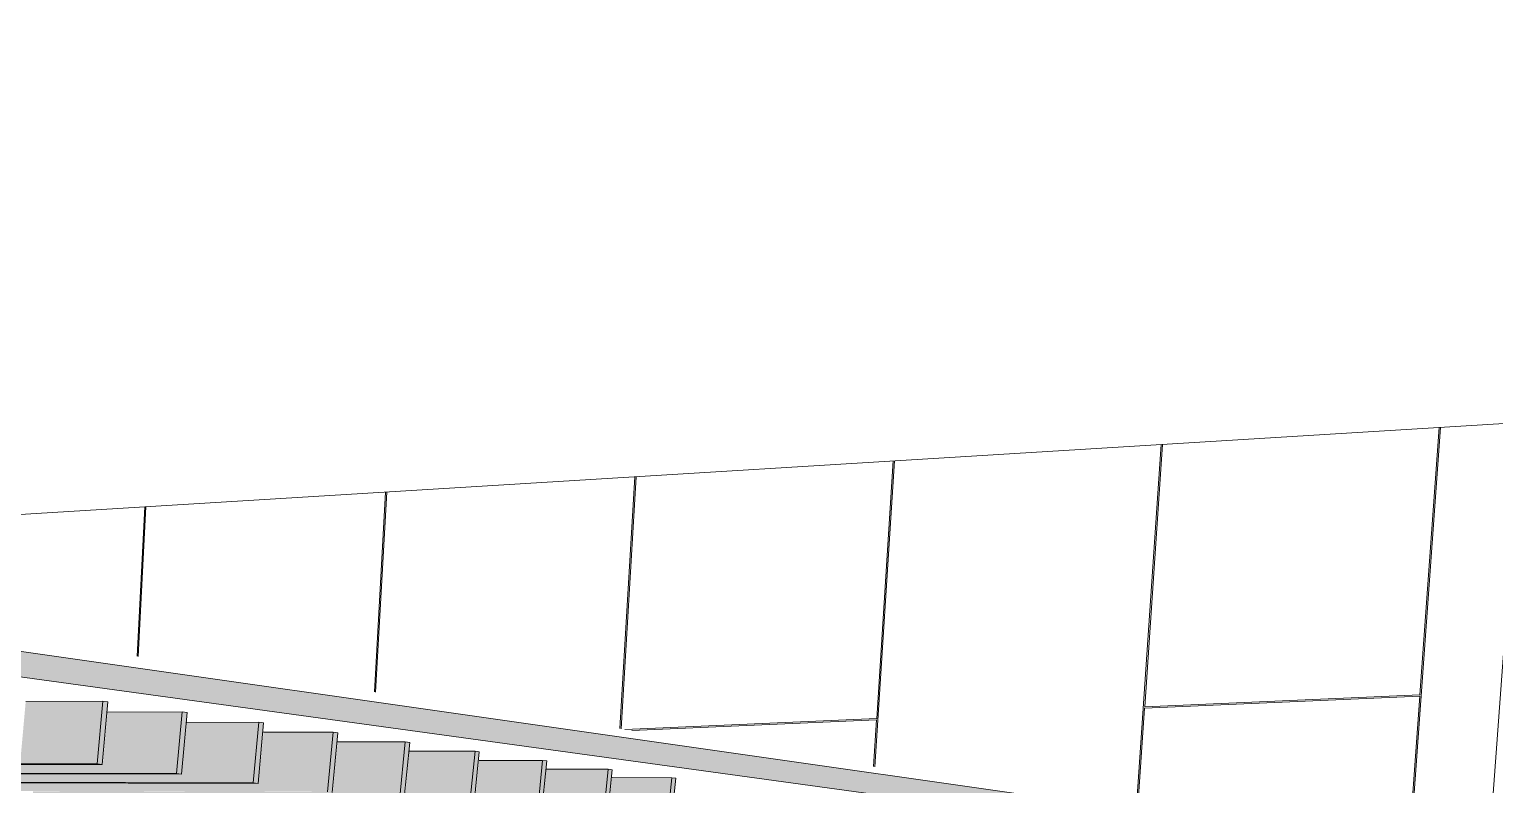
# Model space of a CAD drawing. Header units: inches. Extents: x 30764 to 30770, y -4780 to 4478.
# Drawn here: x 30769.2549 to 30769.4497, y 4477.8076 to 4477.908 of the extents above; entities that cross this region are included whole.
import ezdxf

# ---------------------------------------------------------------- set-up
doc = ezdxf.new("R2010")
doc.units = ezdxf.units.IN
doc.header["$MEASUREMENT"] = 0
for name, color, linetype, lineweight in [('A-ROOF', 132, 'Continuous', 13), ('A-WALL-PATT', 111, 'Continuous', 13), ('L-SITE-WALL', 31, 'Continuous', 13), ('S-BEAM', 12, 'Continuous', 9)]:
    doc.layers.add(name, color=color, linetype=linetype, lineweight=lineweight)

# ---------------------------------------------------------------- blocks, each defined once
blk = doc.blocks.new('FP_74-Westling end')
at = {"layer": 'A-WALL-PATT', "lineweight": 9}
for p, q in [((-2773.35275, 4477.79932), (-2773.34871, 4477.85509)), ((-2773.35148, 4477.81956), (-2773.34891, 4477.85508)), ((-2773.38916, 4477.80477), (-2773.38589, 4477.85281)), ((-2773.38807, 4477.81797), (-2773.3857, 4477.85282)), ((-2773.42394, 4477.80998), (-2773.42135, 4477.85064)), ((-2773.42371, 4477.81642), (-2773.42153, 4477.85063)), ((-2773.45788, 4477.81507), (-2773.45589, 4477.84852)), ((-2773.45771, 4477.81504), (-2773.45571, 4477.84853)), ((-2773.49051, 4477.81995), (-2773.48904, 4477.84649)), ((-2773.49035, 4477.81993), (-2773.48887, 4477.8465)), ((-2773.52207, 4477.82468), (-2773.52104, 4477.84453)), ((-2773.52191, 4477.82465), (-2773.52088, 4477.84454)), ((-2773.38809, 4477.81779), (-2773.35149, 4477.81938)), ((-2773.35148, 4477.81956), (-2773.38807, 4477.81797)), ((-2773.35294, 4477.79935), (-2773.35149, 4477.81938)), ((-2773.38897, 4477.80475), (-2773.38809, 4477.81779)), ((-2773.42371, 4477.81642), (-2773.45718, 4477.81496)), ((-2773.45628, 4477.81483), (-2773.42372, 4477.81624)), ((-2773.42412, 4477.81001), (-2773.42372, 4477.81624))]:
    blk.add_line(p, q, dxfattribs=at)

msp = doc.modelspace()

# ---------------------------------------------------------------- hatches: boundary and pattern name
at = {"layer": 'A-ROOF', "lineweight": 5}
msp.add_hatch(color=256, dxfattribs=at).paths.add_polyline_path([(30769.52044, 4477.78531), (30769.5206, 4477.78728), (30768.67406, 4477.90799), (30768.67419, 4477.90154), (30769.51715, 4477.78576)], flags=0)
at = {"layer": 'S-BEAM', "lineweight": 5}
for points in [[(30769.21574, 4477.81041), (30769.26388, 4477.81038), (30769.26463, 4477.81872), (30769.25438, 4477.81868), (30769.25375, 4477.81169), (30769.21306, 4477.81169), (30769.21304, 4477.81106), (30769.21576, 4477.81073)], [(30769.22409, 4477.80917), (30769.27443, 4477.8091), (30769.27519, 4477.8173), (30769.26527, 4477.81727), (30769.26464, 4477.81036), (30769.22415, 4477.81035), (30769.22412, 4477.80983)], [(30769.28464, 4477.80786), (30769.2854, 4477.81593), (30769.27581, 4477.8159), (30769.27517, 4477.80908), (30769.23488, 4477.80911), (30769.23483, 4477.80796), (30769.27891, 4477.80787)], [(30769.29453, 4477.80666), (30769.29528, 4477.8146), (30769.286, 4477.81458), (30769.28536, 4477.80784), (30769.24528, 4477.8079), (30769.24523, 4477.80679), (30769.29033, 4477.80667)], [(30769.3041, 4477.8055), (30769.30485, 4477.81331), (30769.29586, 4477.8133), (30769.29523, 4477.80664), (30769.25536, 4477.80675), (30769.2553, 4477.80566), (30769.30176, 4477.80551)], [(30769.31337, 4477.80437), (30769.31413, 4477.81206), (30769.30541, 4477.81206), (30769.30478, 4477.80548), (30769.26513, 4477.80561), (30769.26508, 4477.80456), (30769.31319, 4477.80438)], [(30769.32236, 4477.80328), (30769.32312, 4477.81085), (30769.31467, 4477.81085), (30769.31403, 4477.80436), (30769.27461, 4477.80448), (30769.27456, 4477.80349), (30769.31479, 4477.80332)], [(30769.33108, 4477.80222), (30769.33183, 4477.80967), (30769.32364, 4477.80968), (30769.323, 4477.80326), (30769.28382, 4477.80344), (30769.28377, 4477.80246), (30769.32472, 4477.80226)], [(30769.33954, 4477.8012), (30769.34029, 4477.80854), (30769.33235, 4477.80855), (30769.33171, 4477.80221), (30769.29276, 4477.8024), (30769.2927, 4477.80145), (30769.33615, 4477.80122)]]:
    msp.add_hatch(color=256, dxfattribs=at).paths.add_polyline_path(points, flags=0)
at = {"layer": 'S-BEAM'}
for points in [[(30769.26454, 4477.8103), (30769.2653, 4477.81863), (30769.26463, 4477.81872), (30769.26388, 4477.81038)], [(30769.27508, 4477.80902), (30769.27583, 4477.81722), (30769.27519, 4477.8173), (30769.27443, 4477.8091), (30769.27492, 4477.80904)], [(30769.28527, 4477.80779), (30769.28602, 4477.81584), (30769.2854, 4477.81593), (30769.28464, 4477.80786)], [(30769.29513, 4477.80659), (30769.29589, 4477.81451), (30769.29528, 4477.8146), (30769.29453, 4477.80666)], [(30769.30468, 4477.80543), (30769.30544, 4477.81323), (30769.30485, 4477.81331), (30769.3041, 4477.8055)], [(30769.31394, 4477.80431), (30769.31469, 4477.81198), (30769.31413, 4477.81206), (30769.31337, 4477.80437)], [(30769.32291, 4477.80322), (30769.32367, 4477.81077), (30769.32312, 4477.81085), (30769.32236, 4477.80328)], [(30769.33162, 4477.80216), (30769.33237, 4477.8096), (30769.33183, 4477.80967), (30769.33108, 4477.80222)], [(30769.34006, 4477.80113), (30769.34081, 4477.80847), (30769.34029, 4477.80854), (30769.33954, 4477.8012)]]:
    msp.add_hatch(color=256, dxfattribs=at).paths.add_polyline_path(points, flags=0)

# ---------------------------------------------------------------- linework, layer by layer
at = {"layer": 'A-ROOF'}
for p, q in [((30768.67406, 4477.90799), (30769.5206, 4477.78728)), ((30769.52044, 4477.78531), (30768.67419, 4477.90154))]:
    msp.add_line(p, q, dxfattribs=at)
at = {"layer": 'L-SITE-WALL'}
for q in [(30769.17543, 4477.83872), (30769.44887, 4477.79777)]:
    msp.add_line((30769.45314, 4477.85574), q, dxfattribs=at)
at = {"layer": 'S-BEAM'}
for p, q in [((30769.25438, 4477.81868), (30769.26463, 4477.81872)), ((30769.26463, 4477.81872), (30769.26388, 4477.81038)), ((30769.26454, 4477.8103), (30769.2653, 4477.81863)), ((30769.2653, 4477.81863), (30769.26463, 4477.81872)), ((30769.26527, 4477.81727), (30769.27519, 4477.8173)), ((30769.27519, 4477.8173), (30769.27443, 4477.8091)), ((30769.27508, 4477.80902), (30769.27583, 4477.81722)), ((30769.27583, 4477.81722), (30769.27519, 4477.8173)), ((30769.27581, 4477.8159), (30769.2854, 4477.81593)), ((30769.2854, 4477.81593), (30769.28464, 4477.80786)), ((30769.28527, 4477.80779), (30769.28602, 4477.81584)), ((30769.28602, 4477.81584), (30769.2854, 4477.81593)), ((30769.286, 4477.81458), (30769.29528, 4477.8146)), ((30769.29528, 4477.8146), (30769.29453, 4477.80666)), ((30769.29513, 4477.80659), (30769.29589, 4477.81451)), ((30769.29589, 4477.81451), (30769.29528, 4477.8146)), ((30769.29586, 4477.8133), (30769.30485, 4477.81331)), ((30769.30485, 4477.81331), (30769.3041, 4477.8055)), ((30769.30544, 4477.81323), (30769.30485, 4477.81331)), ((30769.30468, 4477.80543), (30769.30544, 4477.81323)), ((30769.30541, 4477.81206), (30769.31413, 4477.81206)), ((30769.31413, 4477.81206), (30769.31337, 4477.80437)), ((30769.31394, 4477.80431), (30769.31469, 4477.81198)), ((30769.31469, 4477.81198), (30769.31413, 4477.81206)), ((30769.21574, 4477.81041), (30769.26388, 4477.81038)), ((30769.21604, 4477.81034), (30769.26454, 4477.8103)), ((30769.26388, 4477.81038), (30769.26454, 4477.8103)), ((30769.31467, 4477.81085), (30769.32312, 4477.81085)), ((30769.32312, 4477.81085), (30769.32236, 4477.80328)), ((30769.32291, 4477.80322), (30769.32367, 4477.81077)), ((30769.32367, 4477.81077), (30769.32312, 4477.81085)), ((30769.32364, 4477.80968), (30769.33183, 4477.80967)), ((30769.33183, 4477.80967), (30769.33108, 4477.80222)), ((30769.33162, 4477.80216), (30769.33237, 4477.8096)), ((30769.33237, 4477.8096), (30769.33183, 4477.80967)), ((30769.22409, 4477.80917), (30769.27443, 4477.8091)), ((30769.22477, 4477.80909), (30769.27508, 4477.80902)), ((30769.23483, 4477.80796), (30769.28464, 4477.80786)), ((30769.23548, 4477.80789), (30769.28527, 4477.80779)), ((30769.27443, 4477.8091), (30769.27508, 4477.80902)), ((30769.28464, 4477.80786), (30769.28527, 4477.80779)), ((30769.33235, 4477.80855), (30769.34029, 4477.80854)), ((30769.34029, 4477.80854), (30769.33954, 4477.8012)), ((30769.34006, 4477.80113), (30769.34081, 4477.80847)), ((30769.34081, 4477.80847), (30769.34029, 4477.80854))]:
    msp.add_line(p, q, dxfattribs=at)

# ---------------------------------------------------------------- block references
at = {"layer": 'L-SITE-WALL', "lineweight": 9}
msp.add_blockref('FP_74-Westling end', (33542.79125, 0), dxfattribs=at)

doc.saveas('drawing.dxf')
